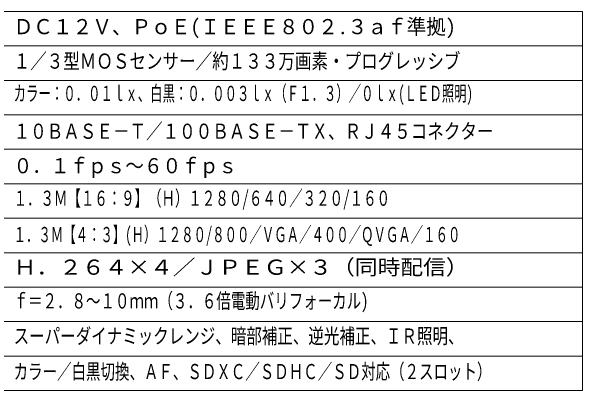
# Model space of a CAD drawing. Units: millimetres, scale not verified. Extents: x -63 to 62, y -57 to 57.
# Drawn here: x -20.3 to 62.5, y -56.5 to -1.5 of the extents above; entities that cross this region are included whole.
import ezdxf
from ezdxf.enums import TextEntityAlignment as Align

# ---------------------------------------------------------------- set-up
doc = ezdxf.new("R2010")
doc.units = ezdxf.units.MM
doc.header["$LTSCALE"] = 0.125
doc.layers.add('0-2_WAKU', color=1, linetype='Continuous', lineweight=18)
doc.layers.add('0-3_MOJI1', color=7, linetype='Continuous')
doc.styles.add('ＭＳ ゴシック', font='')
doc.styles.get('ＭＳ ゴシック').set_extended_font_data('MS Gothic')

msp = doc.modelspace()

# ---------------------------------------------------------------- linework, layer by layer
at = {"layer": '0-2_WAKU', "color": 4}
for p, q in [((-62.5186, -1.5366), (62.4814, -1.5366)), ((62.4814, -1.5366), (62.4814, -56.5366)), ((62.4814, -56.5366), (-62.5186, -56.5366))]:
    msp.add_line(p, q, dxfattribs=at)
at = {"layer": '0-2_WAKU'}
for p, q in [((-62.5186, -6.5366), (62.4814, -6.5366)), ((-62.5186, -11.5366), (62.4814, -11.5366)), ((-62.5186, -16.5366), (62.4814, -16.5366)), ((-62.5186, -21.5366), (62.4814, -21.5366)), ((-62.5186, -26.5366), (62.4814, -26.5366)), ((-62.5186, -31.5366), (62.4814, -31.5366)), ((-62.5186, -36.5366), (62.4814, -36.5366)), ((-62.5186, -41.5366), (62.4814, -41.5366)), ((-62.5186, -46.5366), (62.4814, -46.5366)), ((-62.5186, -51.5366), (62.4814, -51.5366))]:
    msp.add_line(p, q, dxfattribs=at)

# ---------------------------------------------------------------- texts
at = {"layer": '0-3_MOJI1', "style": 'ＭＳ ゴシック'}
for s, width, p in [('ＤＣ１２Ｖ、ＰｏＥ(ＩＥＥＥ８０２.３ａｆ準拠)', 0.95, (-20.0186, -5.5037)), ('１／３型ＭＯＳセンサー／約１３３万画素・プログレッシブ', 0.8, (-20.0186, -10.5037)), ('カラー：０．０１ｌｘ、白黒：０．００３ｌｘ（Ｆ１．３）／０ｌｘ(ＬＥＤ照明)', 0.6, (-20.0186, -15.1896)), ('１０ＢＡＳＥ－Ｔ／１００ＢＡＳＥ－ＴＸ、ＲＪ４５コネクター', 0.8, (-20.0186, -20.6747)), ('０．１ｆｐｓ～６０ｆｐｓ', 0.9, (-20.0186, -25.6747)), ('１．３Ｍ【１６：９】（Ｈ）１２８０/６４０／３２０/１６０', 0.65, (-20.0186, -30.3957)), ('１．３Ｍ【４：３】(Ｈ）１２８０/８００／ＶＧＡ／４００／ＱＶＧＡ／１６０', 0.6, (-20.0186, -35.6643)), ('Ｈ．２６４×４／ＪＰＥＧ×３（同時配信）', 1.1, (-20.0186, -40.3957)), ('ｆ＝２．８～１０ｍｍ（３．６倍電動バリフォーカル)', 0.7, (-20.0186, -45.2881)), ('スーパーダイナミックレンジ、暗部補正、逆光補正、ＩＲ照明、', 0.75, (-20.0186, -50.3812)), ('カラー／白黒切換、ＡＦ、ＳＤＸＣ／ＳＤＨＣ／ＳＤ対応（２スロット）', 0.7, (-20.0186, -55.5366))]:
    msp.add_text(s, height=2.199, dxfattribs=dict(at, width=width)).set_placement(p, align=Align.BOTTOM_LEFT)

doc.saveas('drawing.dxf')
